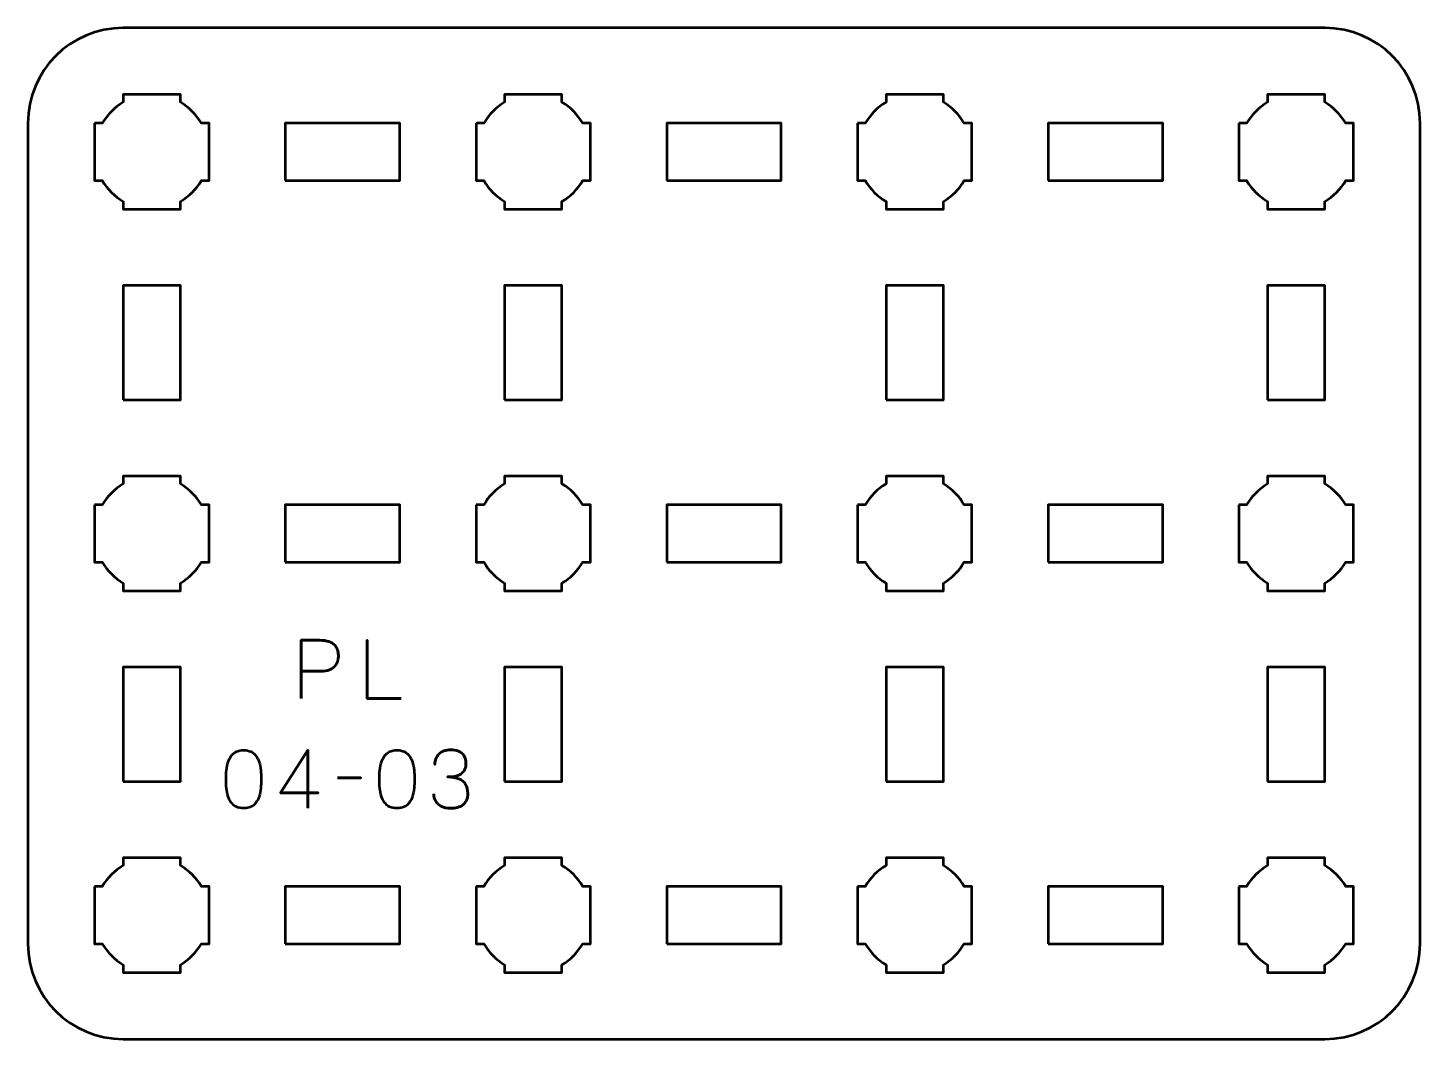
# Model space of a CAD drawing. Header units: centimetres. Extents: x -14.15 to -6.85, y -17.5 to -12.2.
import ezdxf

# ---------------------------------------------------------------- set-up
doc = ezdxf.new("R2010")
doc.units = ezdxf.units.CM
doc.header["$MEASUREMENT"] = 0
doc.layers.add('Layer 1', color=7, linetype='Continuous')

msp = doc.modelspace()

# ---------------------------------------------------------------- linework, layer by layer
at = {"layer": 'Layer 1', "lineweight": 53}
for points in [[(-12.8, -13), (-12.2, -13), (-12.2, -12.7), (-12.8, -12.7), (-12.8, -13)], [(-10.8, -13), (-10.2, -13), (-10.2, -12.7), (-10.8, -12.7), (-10.8, -13)], [(-8.8, -13), (-8.2, -13), (-8.2, -12.7), (-8.8, -12.7), (-8.8, -13)], [(-13.65, -14.15), (-13.35, -14.15), (-13.35, -13.55), (-13.65, -13.55), (-13.65, -14.15)], [(-11.65, -14.15), (-11.35, -14.15), (-11.35, -13.55), (-11.65, -13.55), (-11.65, -14.15)], [(-9.65, -14.15), (-9.35, -14.15), (-9.35, -13.55), (-9.65, -13.55), (-9.65, -14.15)], [(-7.65, -14.15), (-7.35, -14.15), (-7.35, -13.55), (-7.65, -13.55), (-7.65, -14.15)], [(-12.8, -15), (-12.2, -15), (-12.2, -14.7), (-12.8, -14.7), (-12.8, -15)], [(-10.8, -15), (-10.2, -15), (-10.2, -14.7), (-10.8, -14.7), (-10.8, -15)], [(-8.8, -15), (-8.2, -15), (-8.2, -14.7), (-8.8, -14.7), (-8.8, -15)], [(-13.65, -16.15), (-13.35, -16.15), (-13.35, -15.55), (-13.65, -15.55), (-13.65, -16.15)], [(-11.65, -16.15), (-11.35, -16.15), (-11.35, -15.55), (-11.65, -15.55), (-11.65, -16.15)], [(-9.65, -16.15), (-9.35, -16.15), (-9.35, -15.55), (-9.65, -15.55), (-9.65, -16.15)], [(-7.65, -16.15), (-7.35, -16.15), (-7.35, -15.55), (-7.65, -15.55), (-7.65, -16.15)], [(-12.8, -17), (-12.2, -17), (-12.2, -16.7), (-12.8, -16.7), (-12.8, -17)], [(-10.8, -17), (-10.2, -17), (-10.2, -16.7), (-10.8, -16.7), (-10.8, -17)], [(-8.8, -17), (-8.2, -17), (-8.2, -16.7), (-8.8, -16.7), (-8.8, -17)]]:
    msp.add_lwpolyline(points, close=True, dxfattribs=at)
for points, knots in [([(-14.15, -17), (-14.15, -17), (-14.15, -12.7), (-14.15, -12.7), (-14.15, -12.7), (-14.15, -12.42391), (-13.92609, -12.2), (-13.65, -12.2), (-13.65, -12.2), (-13.65, -12.2), (-7.35, -12.2), (-7.35, -12.2), (-7.35, -12.2), (-7.07391, -12.2), (-6.85, -12.42391), (-6.85, -12.7), (-6.85, -12.7), (-6.85, -12.7), (-6.85, -17), (-6.85, -17), (-6.85, -17), (-6.85, -17.27609), (-7.07391, -17.5), (-7.35, -17.5), (-7.35, -17.5), (-7.35, -17.5), (-13.65, -17.5), (-13.65, -17.5), (-13.65, -17.5), (-13.92609, -17.5), (-14.15, -17.27609), (-14.15, -17)], [0, 0, 0, 0, 0.125, 0.125, 0.125, 0.125, 0.25, 0.25, 0.25, 0.25, 0.375, 0.375, 0.375, 0.375, 0.5, 0.5, 0.5, 0.5, 0.625, 0.625, 0.625, 0.625, 0.75, 0.75, 0.75, 0.75, 0.875, 0.875, 0.875, 0.875, 1, 1, 1, 1]), ([(-13.8, -12.7), (-13.8, -12.7), (-13.75985, -12.7), (-13.75985, -12.7), (-13.75985, -12.7), (-13.7335, -12.65447), (-13.69553, -12.6165), (-13.65, -12.59015), (-13.65, -12.59015), (-13.65, -12.59015), (-13.65, -12.55), (-13.65, -12.55), (-13.65, -12.55), (-13.65, -12.55), (-13.5, -12.55), (-13.5, -12.55), (-13.5, -12.55), (-13.5, -12.55), (-13.35, -12.55), (-13.35, -12.55), (-13.35, -12.55), (-13.35, -12.55), (-13.35, -12.59015), (-13.35, -12.59015), (-13.35, -12.59015), (-13.30447, -12.6165), (-13.2665, -12.65447), (-13.24015, -12.7), (-13.24015, -12.7), (-13.24015, -12.7), (-13.2, -12.7), (-13.2, -12.7), (-13.2, -12.7), (-13.2, -12.7), (-13.2, -12.85), (-13.2, -12.85), (-13.2, -12.85), (-13.2, -12.85), (-13.2, -13), (-13.2, -13), (-13.2, -13), (-13.2, -13), (-13.24015, -13), (-13.24015, -13), (-13.24015, -13), (-13.2665, -13.04553), (-13.30447, -13.0835), (-13.35, -13.10985), (-13.35, -13.10985), (-13.35, -13.10985), (-13.35, -13.15), (-13.35, -13.15), (-13.35, -13.15), (-13.35, -13.15), (-13.5, -13.15), (-13.5, -13.15), (-13.5, -13.15), (-13.5, -13.15), (-13.65, -13.15), (-13.65, -13.15), (-13.65, -13.15), (-13.65, -13.15), (-13.65, -13.10985), (-13.65, -13.10985), (-13.65, -13.10985), (-13.69553, -13.0835), (-13.7335, -13.04553), (-13.75985, -13), (-13.75985, -13), (-13.75985, -13), (-13.8, -13), (-13.8, -13), (-13.8, -13), (-13.8, -13), (-13.8, -12.85), (-13.8, -12.85), (-13.8, -12.85), (-13.8, -12.85), (-13.8, -12.7), (-13.8, -12.7)], [0, 0, 0, 0, 0.05, 0.05, 0.05, 0.05, 0.1, 0.1, 0.1, 0.1, 0.15, 0.15, 0.15, 0.15, 0.2, 0.2, 0.2, 0.2, 0.25, 0.25, 0.25, 0.25, 0.3, 0.3, 0.3, 0.3, 0.35, 0.35, 0.35, 0.35, 0.4, 0.4, 0.4, 0.4, 0.45, 0.45, 0.45, 0.45, 0.5, 0.5, 0.5, 0.5, 0.55, 0.55, 0.55, 0.55, 0.6, 0.6, 0.6, 0.6, 0.65, 0.65, 0.65, 0.65, 0.7, 0.7, 0.7, 0.7, 0.75, 0.75, 0.75, 0.75, 0.8, 0.8, 0.8, 0.8, 0.85, 0.85, 0.85, 0.85, 0.9, 0.9, 0.9, 0.9, 0.95, 0.95, 0.95, 0.95, 1, 1, 1, 1]), ([(-11.8, -12.7), (-11.8, -12.7), (-11.75985, -12.7), (-11.75985, -12.7), (-11.75985, -12.7), (-11.7335, -12.65447), (-11.69553, -12.6165), (-11.65, -12.59015), (-11.65, -12.59015), (-11.65, -12.59015), (-11.65, -12.55), (-11.65, -12.55), (-11.65, -12.55), (-11.65, -12.55), (-11.5, -12.55), (-11.5, -12.55), (-11.5, -12.55), (-11.5, -12.55), (-11.35, -12.55), (-11.35, -12.55), (-11.35, -12.55), (-11.35, -12.55), (-11.35, -12.59015), (-11.35, -12.59015), (-11.35, -12.59015), (-11.30447, -12.6165), (-11.2665, -12.65447), (-11.24015, -12.7), (-11.24015, -12.7), (-11.24015, -12.7), (-11.2, -12.7), (-11.2, -12.7), (-11.2, -12.7), (-11.2, -12.7), (-11.2, -12.85), (-11.2, -12.85), (-11.2, -12.85), (-11.2, -12.85), (-11.2, -13), (-11.2, -13), (-11.2, -13), (-11.2, -13), (-11.24015, -13), (-11.24015, -13), (-11.24015, -13), (-11.2665, -13.04553), (-11.30447, -13.0835), (-11.35, -13.10985), (-11.35, -13.10985), (-11.35, -13.10985), (-11.35, -13.15), (-11.35, -13.15), (-11.35, -13.15), (-11.35, -13.15), (-11.5, -13.15), (-11.5, -13.15), (-11.5, -13.15), (-11.5, -13.15), (-11.65, -13.15), (-11.65, -13.15), (-11.65, -13.15), (-11.65, -13.15), (-11.65, -13.10985), (-11.65, -13.10985), (-11.65, -13.10985), (-11.69553, -13.0835), (-11.7335, -13.04553), (-11.75985, -13), (-11.75985, -13), (-11.75985, -13), (-11.8, -13), (-11.8, -13), (-11.8, -13), (-11.8, -13), (-11.8, -12.85), (-11.8, -12.85), (-11.8, -12.85), (-11.8, -12.85), (-11.8, -12.7), (-11.8, -12.7)], [0, 0, 0, 0, 0.05, 0.05, 0.05, 0.05, 0.1, 0.1, 0.1, 0.1, 0.15, 0.15, 0.15, 0.15, 0.2, 0.2, 0.2, 0.2, 0.25, 0.25, 0.25, 0.25, 0.3, 0.3, 0.3, 0.3, 0.35, 0.35, 0.35, 0.35, 0.4, 0.4, 0.4, 0.4, 0.45, 0.45, 0.45, 0.45, 0.5, 0.5, 0.5, 0.5, 0.55, 0.55, 0.55, 0.55, 0.6, 0.6, 0.6, 0.6, 0.65, 0.65, 0.65, 0.65, 0.7, 0.7, 0.7, 0.7, 0.75, 0.75, 0.75, 0.75, 0.8, 0.8, 0.8, 0.8, 0.85, 0.85, 0.85, 0.85, 0.9, 0.9, 0.9, 0.9, 0.95, 0.95, 0.95, 0.95, 1, 1, 1, 1]), ([(-9.8, -12.7), (-9.8, -12.7), (-9.75985, -12.7), (-9.75985, -12.7), (-9.75985, -12.7), (-9.7335, -12.65447), (-9.69553, -12.6165), (-9.65, -12.59015), (-9.65, -12.59015), (-9.65, -12.59015), (-9.65, -12.55), (-9.65, -12.55), (-9.65, -12.55), (-9.65, -12.55), (-9.5, -12.55), (-9.5, -12.55), (-9.5, -12.55), (-9.5, -12.55), (-9.35, -12.55), (-9.35, -12.55), (-9.35, -12.55), (-9.35, -12.55), (-9.35, -12.59015), (-9.35, -12.59015), (-9.35, -12.59015), (-9.30447, -12.6165), (-9.2665, -12.65447), (-9.24015, -12.7), (-9.24015, -12.7), (-9.24015, -12.7), (-9.2, -12.7), (-9.2, -12.7), (-9.2, -12.7), (-9.2, -12.7), (-9.2, -12.85), (-9.2, -12.85), (-9.2, -12.85), (-9.2, -12.85), (-9.2, -13), (-9.2, -13), (-9.2, -13), (-9.2, -13), (-9.24015, -13), (-9.24015, -13), (-9.24015, -13), (-9.2665, -13.04553), (-9.30447, -13.0835), (-9.35, -13.10985), (-9.35, -13.10985), (-9.35, -13.10985), (-9.35, -13.15), (-9.35, -13.15), (-9.35, -13.15), (-9.35, -13.15), (-9.5, -13.15), (-9.5, -13.15), (-9.5, -13.15), (-9.5, -13.15), (-9.65, -13.15), (-9.65, -13.15), (-9.65, -13.15), (-9.65, -13.15), (-9.65, -13.10985), (-9.65, -13.10985), (-9.65, -13.10985), (-9.69553, -13.0835), (-9.7335, -13.04553), (-9.75985, -13), (-9.75985, -13), (-9.75985, -13), (-9.8, -13), (-9.8, -13), (-9.8, -13), (-9.8, -13), (-9.8, -12.85), (-9.8, -12.85), (-9.8, -12.85), (-9.8, -12.85), (-9.8, -12.7), (-9.8, -12.7)], [0, 0, 0, 0, 0.05, 0.05, 0.05, 0.05, 0.1, 0.1, 0.1, 0.1, 0.15, 0.15, 0.15, 0.15, 0.2, 0.2, 0.2, 0.2, 0.25, 0.25, 0.25, 0.25, 0.3, 0.3, 0.3, 0.3, 0.35, 0.35, 0.35, 0.35, 0.4, 0.4, 0.4, 0.4, 0.45, 0.45, 0.45, 0.45, 0.5, 0.5, 0.5, 0.5, 0.55, 0.55, 0.55, 0.55, 0.6, 0.6, 0.6, 0.6, 0.65, 0.65, 0.65, 0.65, 0.7, 0.7, 0.7, 0.7, 0.75, 0.75, 0.75, 0.75, 0.8, 0.8, 0.8, 0.8, 0.85, 0.85, 0.85, 0.85, 0.9, 0.9, 0.9, 0.9, 0.95, 0.95, 0.95, 0.95, 1, 1, 1, 1]), ([(-7.8, -12.7), (-7.8, -12.7), (-7.75985, -12.7), (-7.75985, -12.7), (-7.75985, -12.7), (-7.7335, -12.65447), (-7.69553, -12.6165), (-7.65, -12.59015), (-7.65, -12.59015), (-7.65, -12.59015), (-7.65, -12.55), (-7.65, -12.55), (-7.65, -12.55), (-7.65, -12.55), (-7.5, -12.55), (-7.5, -12.55), (-7.5, -12.55), (-7.5, -12.55), (-7.35, -12.55), (-7.35, -12.55), (-7.35, -12.55), (-7.35, -12.55), (-7.35, -12.59015), (-7.35, -12.59015), (-7.35, -12.59015), (-7.30447, -12.6165), (-7.2665, -12.65447), (-7.24015, -12.7), (-7.24015, -12.7), (-7.24015, -12.7), (-7.2, -12.7), (-7.2, -12.7), (-7.2, -12.7), (-7.2, -12.7), (-7.2, -12.85), (-7.2, -12.85), (-7.2, -12.85), (-7.2, -12.85), (-7.2, -13), (-7.2, -13), (-7.2, -13), (-7.2, -13), (-7.24015, -13), (-7.24015, -13), (-7.24015, -13), (-7.2665, -13.04553), (-7.30447, -13.0835), (-7.35, -13.10985), (-7.35, -13.10985), (-7.35, -13.10985), (-7.35, -13.15), (-7.35, -13.15), (-7.35, -13.15), (-7.35, -13.15), (-7.5, -13.15), (-7.5, -13.15), (-7.5, -13.15), (-7.5, -13.15), (-7.65, -13.15), (-7.65, -13.15), (-7.65, -13.15), (-7.65, -13.15), (-7.65, -13.10985), (-7.65, -13.10985), (-7.65, -13.10985), (-7.69553, -13.0835), (-7.7335, -13.04553), (-7.75985, -13), (-7.75985, -13), (-7.75985, -13), (-7.8, -13), (-7.8, -13), (-7.8, -13), (-7.8, -13), (-7.8, -12.85), (-7.8, -12.85), (-7.8, -12.85), (-7.8, -12.85), (-7.8, -12.7), (-7.8, -12.7)], [0, 0, 0, 0, 0.05, 0.05, 0.05, 0.05, 0.1, 0.1, 0.1, 0.1, 0.15, 0.15, 0.15, 0.15, 0.2, 0.2, 0.2, 0.2, 0.25, 0.25, 0.25, 0.25, 0.3, 0.3, 0.3, 0.3, 0.35, 0.35, 0.35, 0.35, 0.4, 0.4, 0.4, 0.4, 0.45, 0.45, 0.45, 0.45, 0.5, 0.5, 0.5, 0.5, 0.55, 0.55, 0.55, 0.55, 0.6, 0.6, 0.6, 0.6, 0.65, 0.65, 0.65, 0.65, 0.7, 0.7, 0.7, 0.7, 0.75, 0.75, 0.75, 0.75, 0.8, 0.8, 0.8, 0.8, 0.85, 0.85, 0.85, 0.85, 0.9, 0.9, 0.9, 0.9, 0.95, 0.95, 0.95, 0.95, 1, 1, 1, 1]), ([(-13.8, -14.7), (-13.8, -14.7), (-13.75985, -14.7), (-13.75985, -14.7), (-13.75985, -14.7), (-13.7335, -14.65447), (-13.69553, -14.6165), (-13.65, -14.59015), (-13.65, -14.59015), (-13.65, -14.59015), (-13.65, -14.55), (-13.65, -14.55), (-13.65, -14.55), (-13.65, -14.55), (-13.5, -14.55), (-13.5, -14.55), (-13.5, -14.55), (-13.5, -14.55), (-13.35, -14.55), (-13.35, -14.55), (-13.35, -14.55), (-13.35, -14.55), (-13.35, -14.59015), (-13.35, -14.59015), (-13.35, -14.59015), (-13.30447, -14.6165), (-13.2665, -14.65447), (-13.24015, -14.7), (-13.24015, -14.7), (-13.24015, -14.7), (-13.2, -14.7), (-13.2, -14.7), (-13.2, -14.7), (-13.2, -14.7), (-13.2, -14.85), (-13.2, -14.85), (-13.2, -14.85), (-13.2, -14.85), (-13.2, -15), (-13.2, -15), (-13.2, -15), (-13.2, -15), (-13.24015, -15), (-13.24015, -15), (-13.24015, -15), (-13.2665, -15.04553), (-13.30447, -15.0835), (-13.35, -15.10985), (-13.35, -15.10985), (-13.35, -15.10985), (-13.35, -15.15), (-13.35, -15.15), (-13.35, -15.15), (-13.35, -15.15), (-13.5, -15.15), (-13.5, -15.15), (-13.5, -15.15), (-13.5, -15.15), (-13.65, -15.15), (-13.65, -15.15), (-13.65, -15.15), (-13.65, -15.15), (-13.65, -15.10985), (-13.65, -15.10985), (-13.65, -15.10985), (-13.69553, -15.0835), (-13.7335, -15.04553), (-13.75985, -15), (-13.75985, -15), (-13.75985, -15), (-13.8, -15), (-13.8, -15), (-13.8, -15), (-13.8, -15), (-13.8, -14.85), (-13.8, -14.85), (-13.8, -14.85), (-13.8, -14.85), (-13.8, -14.7), (-13.8, -14.7)], [0, 0, 0, 0, 0.05, 0.05, 0.05, 0.05, 0.1, 0.1, 0.1, 0.1, 0.15, 0.15, 0.15, 0.15, 0.2, 0.2, 0.2, 0.2, 0.25, 0.25, 0.25, 0.25, 0.3, 0.3, 0.3, 0.3, 0.35, 0.35, 0.35, 0.35, 0.4, 0.4, 0.4, 0.4, 0.45, 0.45, 0.45, 0.45, 0.5, 0.5, 0.5, 0.5, 0.55, 0.55, 0.55, 0.55, 0.6, 0.6, 0.6, 0.6, 0.65, 0.65, 0.65, 0.65, 0.7, 0.7, 0.7, 0.7, 0.75, 0.75, 0.75, 0.75, 0.8, 0.8, 0.8, 0.8, 0.85, 0.85, 0.85, 0.85, 0.9, 0.9, 0.9, 0.9, 0.95, 0.95, 0.95, 0.95, 1, 1, 1, 1]), ([(-11.8, -14.7), (-11.8, -14.7), (-11.75985, -14.7), (-11.75985, -14.7), (-11.75985, -14.7), (-11.7335, -14.65447), (-11.69553, -14.6165), (-11.65, -14.59015), (-11.65, -14.59015), (-11.65, -14.59015), (-11.65, -14.55), (-11.65, -14.55), (-11.65, -14.55), (-11.65, -14.55), (-11.5, -14.55), (-11.5, -14.55), (-11.5, -14.55), (-11.5, -14.55), (-11.35, -14.55), (-11.35, -14.55), (-11.35, -14.55), (-11.35, -14.55), (-11.35, -14.59015), (-11.35, -14.59015), (-11.35, -14.59015), (-11.30447, -14.6165), (-11.2665, -14.65447), (-11.24015, -14.7), (-11.24015, -14.7), (-11.24015, -14.7), (-11.2, -14.7), (-11.2, -14.7), (-11.2, -14.7), (-11.2, -14.7), (-11.2, -14.85), (-11.2, -14.85), (-11.2, -14.85), (-11.2, -14.85), (-11.2, -15), (-11.2, -15), (-11.2, -15), (-11.2, -15), (-11.24015, -15), (-11.24015, -15), (-11.24015, -15), (-11.2665, -15.04553), (-11.30447, -15.0835), (-11.35, -15.10985), (-11.35, -15.10985), (-11.35, -15.10985), (-11.35, -15.15), (-11.35, -15.15), (-11.35, -15.15), (-11.35, -15.15), (-11.5, -15.15), (-11.5, -15.15), (-11.5, -15.15), (-11.5, -15.15), (-11.65, -15.15), (-11.65, -15.15), (-11.65, -15.15), (-11.65, -15.15), (-11.65, -15.10985), (-11.65, -15.10985), (-11.65, -15.10985), (-11.69553, -15.0835), (-11.7335, -15.04553), (-11.75985, -15), (-11.75985, -15), (-11.75985, -15), (-11.8, -15), (-11.8, -15), (-11.8, -15), (-11.8, -15), (-11.8, -14.85), (-11.8, -14.85), (-11.8, -14.85), (-11.8, -14.85), (-11.8, -14.7), (-11.8, -14.7)], [0, 0, 0, 0, 0.05, 0.05, 0.05, 0.05, 0.1, 0.1, 0.1, 0.1, 0.15, 0.15, 0.15, 0.15, 0.2, 0.2, 0.2, 0.2, 0.25, 0.25, 0.25, 0.25, 0.3, 0.3, 0.3, 0.3, 0.35, 0.35, 0.35, 0.35, 0.4, 0.4, 0.4, 0.4, 0.45, 0.45, 0.45, 0.45, 0.5, 0.5, 0.5, 0.5, 0.55, 0.55, 0.55, 0.55, 0.6, 0.6, 0.6, 0.6, 0.65, 0.65, 0.65, 0.65, 0.7, 0.7, 0.7, 0.7, 0.75, 0.75, 0.75, 0.75, 0.8, 0.8, 0.8, 0.8, 0.85, 0.85, 0.85, 0.85, 0.9, 0.9, 0.9, 0.9, 0.95, 0.95, 0.95, 0.95, 1, 1, 1, 1]), ([(-9.8, -14.7), (-9.8, -14.7), (-9.75985, -14.7), (-9.75985, -14.7), (-9.75985, -14.7), (-9.7335, -14.65447), (-9.69553, -14.6165), (-9.65, -14.59015), (-9.65, -14.59015), (-9.65, -14.59015), (-9.65, -14.55), (-9.65, -14.55), (-9.65, -14.55), (-9.65, -14.55), (-9.5, -14.55), (-9.5, -14.55), (-9.5, -14.55), (-9.5, -14.55), (-9.35, -14.55), (-9.35, -14.55), (-9.35, -14.55), (-9.35, -14.55), (-9.35, -14.59015), (-9.35, -14.59015), (-9.35, -14.59015), (-9.30447, -14.6165), (-9.2665, -14.65447), (-9.24015, -14.7), (-9.24015, -14.7), (-9.24015, -14.7), (-9.2, -14.7), (-9.2, -14.7), (-9.2, -14.7), (-9.2, -14.7), (-9.2, -14.85), (-9.2, -14.85), (-9.2, -14.85), (-9.2, -14.85), (-9.2, -15), (-9.2, -15), (-9.2, -15), (-9.2, -15), (-9.24015, -15), (-9.24015, -15), (-9.24015, -15), (-9.2665, -15.04553), (-9.30447, -15.0835), (-9.35, -15.10985), (-9.35, -15.10985), (-9.35, -15.10985), (-9.35, -15.15), (-9.35, -15.15), (-9.35, -15.15), (-9.35, -15.15), (-9.5, -15.15), (-9.5, -15.15), (-9.5, -15.15), (-9.5, -15.15), (-9.65, -15.15), (-9.65, -15.15), (-9.65, -15.15), (-9.65, -15.15), (-9.65, -15.10985), (-9.65, -15.10985), (-9.65, -15.10985), (-9.69553, -15.0835), (-9.7335, -15.04553), (-9.75985, -15), (-9.75985, -15), (-9.75985, -15), (-9.8, -15), (-9.8, -15), (-9.8, -15), (-9.8, -15), (-9.8, -14.85), (-9.8, -14.85), (-9.8, -14.85), (-9.8, -14.85), (-9.8, -14.7), (-9.8, -14.7)], [0, 0, 0, 0, 0.05, 0.05, 0.05, 0.05, 0.1, 0.1, 0.1, 0.1, 0.15, 0.15, 0.15, 0.15, 0.2, 0.2, 0.2, 0.2, 0.25, 0.25, 0.25, 0.25, 0.3, 0.3, 0.3, 0.3, 0.35, 0.35, 0.35, 0.35, 0.4, 0.4, 0.4, 0.4, 0.45, 0.45, 0.45, 0.45, 0.5, 0.5, 0.5, 0.5, 0.55, 0.55, 0.55, 0.55, 0.6, 0.6, 0.6, 0.6, 0.65, 0.65, 0.65, 0.65, 0.7, 0.7, 0.7, 0.7, 0.75, 0.75, 0.75, 0.75, 0.8, 0.8, 0.8, 0.8, 0.85, 0.85, 0.85, 0.85, 0.9, 0.9, 0.9, 0.9, 0.95, 0.95, 0.95, 0.95, 1, 1, 1, 1]), ([(-7.8, -14.7), (-7.8, -14.7), (-7.75985, -14.7), (-7.75985, -14.7), (-7.75985, -14.7), (-7.7335, -14.65447), (-7.69553, -14.6165), (-7.65, -14.59015), (-7.65, -14.59015), (-7.65, -14.59015), (-7.65, -14.55), (-7.65, -14.55), (-7.65, -14.55), (-7.65, -14.55), (-7.5, -14.55), (-7.5, -14.55), (-7.5, -14.55), (-7.5, -14.55), (-7.35, -14.55), (-7.35, -14.55), (-7.35, -14.55), (-7.35, -14.55), (-7.35, -14.59015), (-7.35, -14.59015), (-7.35, -14.59015), (-7.30447, -14.6165), (-7.2665, -14.65447), (-7.24015, -14.7), (-7.24015, -14.7), (-7.24015, -14.7), (-7.2, -14.7), (-7.2, -14.7), (-7.2, -14.7), (-7.2, -14.7), (-7.2, -14.85), (-7.2, -14.85), (-7.2, -14.85), (-7.2, -14.85), (-7.2, -15), (-7.2, -15), (-7.2, -15), (-7.2, -15), (-7.24015, -15), (-7.24015, -15), (-7.24015, -15), (-7.2665, -15.04553), (-7.30447, -15.0835), (-7.35, -15.10985), (-7.35, -15.10985), (-7.35, -15.10985), (-7.35, -15.15), (-7.35, -15.15), (-7.35, -15.15), (-7.35, -15.15), (-7.5, -15.15), (-7.5, -15.15), (-7.5, -15.15), (-7.5, -15.15), (-7.65, -15.15), (-7.65, -15.15), (-7.65, -15.15), (-7.65, -15.15), (-7.65, -15.10985), (-7.65, -15.10985), (-7.65, -15.10985), (-7.69553, -15.0835), (-7.7335, -15.04553), (-7.75985, -15), (-7.75985, -15), (-7.75985, -15), (-7.8, -15), (-7.8, -15), (-7.8, -15), (-7.8, -15), (-7.8, -14.85), (-7.8, -14.85), (-7.8, -14.85), (-7.8, -14.85), (-7.8, -14.7), (-7.8, -14.7)], [0, 0, 0, 0, 0.05, 0.05, 0.05, 0.05, 0.1, 0.1, 0.1, 0.1, 0.15, 0.15, 0.15, 0.15, 0.2, 0.2, 0.2, 0.2, 0.25, 0.25, 0.25, 0.25, 0.3, 0.3, 0.3, 0.3, 0.35, 0.35, 0.35, 0.35, 0.4, 0.4, 0.4, 0.4, 0.45, 0.45, 0.45, 0.45, 0.5, 0.5, 0.5, 0.5, 0.55, 0.55, 0.55, 0.55, 0.6, 0.6, 0.6, 0.6, 0.65, 0.65, 0.65, 0.65, 0.7, 0.7, 0.7, 0.7, 0.75, 0.75, 0.75, 0.75, 0.8, 0.8, 0.8, 0.8, 0.85, 0.85, 0.85, 0.85, 0.9, 0.9, 0.9, 0.9, 0.95, 0.95, 0.95, 0.95, 1, 1, 1, 1]), ([(-13.8, -16.7), (-13.8, -16.7), (-13.75985, -16.7), (-13.75985, -16.7), (-13.75985, -16.7), (-13.7335, -16.65447), (-13.69553, -16.6165), (-13.65, -16.59015), (-13.65, -16.59015), (-13.65, -16.59015), (-13.65, -16.55), (-13.65, -16.55), (-13.65, -16.55), (-13.65, -16.55), (-13.5, -16.55), (-13.5, -16.55), (-13.5, -16.55), (-13.5, -16.55), (-13.35, -16.55), (-13.35, -16.55), (-13.35, -16.55), (-13.35, -16.55), (-13.35, -16.59015), (-13.35, -16.59015), (-13.35, -16.59015), (-13.30447, -16.6165), (-13.2665, -16.65447), (-13.24015, -16.7), (-13.24015, -16.7), (-13.24015, -16.7), (-13.2, -16.7), (-13.2, -16.7), (-13.2, -16.7), (-13.2, -16.7), (-13.2, -16.85), (-13.2, -16.85), (-13.2, -16.85), (-13.2, -16.85), (-13.2, -17), (-13.2, -17), (-13.2, -17), (-13.2, -17), (-13.24015, -17), (-13.24015, -17), (-13.24015, -17), (-13.2665, -17.04553), (-13.30447, -17.0835), (-13.35, -17.10985), (-13.35, -17.10985), (-13.35, -17.10985), (-13.35, -17.15), (-13.35, -17.15), (-13.35, -17.15), (-13.35, -17.15), (-13.5, -17.15), (-13.5, -17.15), (-13.5, -17.15), (-13.5, -17.15), (-13.65, -17.15), (-13.65, -17.15), (-13.65, -17.15), (-13.65, -17.15), (-13.65, -17.10985), (-13.65, -17.10985), (-13.65, -17.10985), (-13.69553, -17.0835), (-13.7335, -17.04553), (-13.75985, -17), (-13.75985, -17), (-13.75985, -17), (-13.8, -17), (-13.8, -17), (-13.8, -17), (-13.8, -17), (-13.8, -16.85), (-13.8, -16.85), (-13.8, -16.85), (-13.8, -16.85), (-13.8, -16.7), (-13.8, -16.7)], [0, 0, 0, 0, 0.05, 0.05, 0.05, 0.05, 0.1, 0.1, 0.1, 0.1, 0.15, 0.15, 0.15, 0.15, 0.2, 0.2, 0.2, 0.2, 0.25, 0.25, 0.25, 0.25, 0.3, 0.3, 0.3, 0.3, 0.35, 0.35, 0.35, 0.35, 0.4, 0.4, 0.4, 0.4, 0.45, 0.45, 0.45, 0.45, 0.5, 0.5, 0.5, 0.5, 0.55, 0.55, 0.55, 0.55, 0.6, 0.6, 0.6, 0.6, 0.65, 0.65, 0.65, 0.65, 0.7, 0.7, 0.7, 0.7, 0.75, 0.75, 0.75, 0.75, 0.8, 0.8, 0.8, 0.8, 0.85, 0.85, 0.85, 0.85, 0.9, 0.9, 0.9, 0.9, 0.95, 0.95, 0.95, 0.95, 1, 1, 1, 1]), ([(-11.8, -16.7), (-11.8, -16.7), (-11.75985, -16.7), (-11.75985, -16.7), (-11.75985, -16.7), (-11.7335, -16.65447), (-11.69553, -16.6165), (-11.65, -16.59015), (-11.65, -16.59015), (-11.65, -16.59015), (-11.65, -16.55), (-11.65, -16.55), (-11.65, -16.55), (-11.65, -16.55), (-11.5, -16.55), (-11.5, -16.55), (-11.5, -16.55), (-11.5, -16.55), (-11.35, -16.55), (-11.35, -16.55), (-11.35, -16.55), (-11.35, -16.55), (-11.35, -16.59015), (-11.35, -16.59015), (-11.35, -16.59015), (-11.30447, -16.6165), (-11.2665, -16.65447), (-11.24015, -16.7), (-11.24015, -16.7), (-11.24015, -16.7), (-11.2, -16.7), (-11.2, -16.7), (-11.2, -16.7), (-11.2, -16.7), (-11.2, -16.85), (-11.2, -16.85), (-11.2, -16.85), (-11.2, -16.85), (-11.2, -17), (-11.2, -17), (-11.2, -17), (-11.2, -17), (-11.24015, -17), (-11.24015, -17), (-11.24015, -17), (-11.2665, -17.04553), (-11.30447, -17.0835), (-11.35, -17.10985), (-11.35, -17.10985), (-11.35, -17.10985), (-11.35, -17.15), (-11.35, -17.15), (-11.35, -17.15), (-11.35, -17.15), (-11.5, -17.15), (-11.5, -17.15), (-11.5, -17.15), (-11.5, -17.15), (-11.65, -17.15), (-11.65, -17.15), (-11.65, -17.15), (-11.65, -17.15), (-11.65, -17.10985), (-11.65, -17.10985), (-11.65, -17.10985), (-11.69553, -17.0835), (-11.7335, -17.04553), (-11.75985, -17), (-11.75985, -17), (-11.75985, -17), (-11.8, -17), (-11.8, -17), (-11.8, -17), (-11.8, -17), (-11.8, -16.85), (-11.8, -16.85), (-11.8, -16.85), (-11.8, -16.85), (-11.8, -16.7), (-11.8, -16.7)], [0, 0, 0, 0, 0.05, 0.05, 0.05, 0.05, 0.1, 0.1, 0.1, 0.1, 0.15, 0.15, 0.15, 0.15, 0.2, 0.2, 0.2, 0.2, 0.25, 0.25, 0.25, 0.25, 0.3, 0.3, 0.3, 0.3, 0.35, 0.35, 0.35, 0.35, 0.4, 0.4, 0.4, 0.4, 0.45, 0.45, 0.45, 0.45, 0.5, 0.5, 0.5, 0.5, 0.55, 0.55, 0.55, 0.55, 0.6, 0.6, 0.6, 0.6, 0.65, 0.65, 0.65, 0.65, 0.7, 0.7, 0.7, 0.7, 0.75, 0.75, 0.75, 0.75, 0.8, 0.8, 0.8, 0.8, 0.85, 0.85, 0.85, 0.85, 0.9, 0.9, 0.9, 0.9, 0.95, 0.95, 0.95, 0.95, 1, 1, 1, 1]), ([(-9.8, -16.7), (-9.8, -16.7), (-9.75985, -16.7), (-9.75985, -16.7), (-9.75985, -16.7), (-9.7335, -16.65447), (-9.69553, -16.6165), (-9.65, -16.59015), (-9.65, -16.59015), (-9.65, -16.59015), (-9.65, -16.55), (-9.65, -16.55), (-9.65, -16.55), (-9.65, -16.55), (-9.5, -16.55), (-9.5, -16.55), (-9.5, -16.55), (-9.5, -16.55), (-9.35, -16.55), (-9.35, -16.55), (-9.35, -16.55), (-9.35, -16.55), (-9.35, -16.59015), (-9.35, -16.59015), (-9.35, -16.59015), (-9.30447, -16.6165), (-9.2665, -16.65447), (-9.24015, -16.7), (-9.24015, -16.7), (-9.24015, -16.7), (-9.2, -16.7), (-9.2, -16.7), (-9.2, -16.7), (-9.2, -16.7), (-9.2, -16.85), (-9.2, -16.85), (-9.2, -16.85), (-9.2, -16.85), (-9.2, -17), (-9.2, -17), (-9.2, -17), (-9.2, -17), (-9.24015, -17), (-9.24015, -17), (-9.24015, -17), (-9.2665, -17.04553), (-9.30447, -17.0835), (-9.35, -17.10985), (-9.35, -17.10985), (-9.35, -17.10985), (-9.35, -17.15), (-9.35, -17.15), (-9.35, -17.15), (-9.35, -17.15), (-9.5, -17.15), (-9.5, -17.15), (-9.5, -17.15), (-9.5, -17.15), (-9.65, -17.15), (-9.65, -17.15), (-9.65, -17.15), (-9.65, -17.15), (-9.65, -17.10985), (-9.65, -17.10985), (-9.65, -17.10985), (-9.69553, -17.0835), (-9.7335, -17.04553), (-9.75985, -17), (-9.75985, -17), (-9.75985, -17), (-9.8, -17), (-9.8, -17), (-9.8, -17), (-9.8, -17), (-9.8, -16.85), (-9.8, -16.85), (-9.8, -16.85), (-9.8, -16.85), (-9.8, -16.7), (-9.8, -16.7)], [0, 0, 0, 0, 0.05, 0.05, 0.05, 0.05, 0.1, 0.1, 0.1, 0.1, 0.15, 0.15, 0.15, 0.15, 0.2, 0.2, 0.2, 0.2, 0.25, 0.25, 0.25, 0.25, 0.3, 0.3, 0.3, 0.3, 0.35, 0.35, 0.35, 0.35, 0.4, 0.4, 0.4, 0.4, 0.45, 0.45, 0.45, 0.45, 0.5, 0.5, 0.5, 0.5, 0.55, 0.55, 0.55, 0.55, 0.6, 0.6, 0.6, 0.6, 0.65, 0.65, 0.65, 0.65, 0.7, 0.7, 0.7, 0.7, 0.75, 0.75, 0.75, 0.75, 0.8, 0.8, 0.8, 0.8, 0.85, 0.85, 0.85, 0.85, 0.9, 0.9, 0.9, 0.9, 0.95, 0.95, 0.95, 0.95, 1, 1, 1, 1]), ([(-7.8, -16.7), (-7.8, -16.7), (-7.75985, -16.7), (-7.75985, -16.7), (-7.75985, -16.7), (-7.7335, -16.65447), (-7.69553, -16.6165), (-7.65, -16.59015), (-7.65, -16.59015), (-7.65, -16.59015), (-7.65, -16.55), (-7.65, -16.55), (-7.65, -16.55), (-7.65, -16.55), (-7.5, -16.55), (-7.5, -16.55), (-7.5, -16.55), (-7.5, -16.55), (-7.35, -16.55), (-7.35, -16.55), (-7.35, -16.55), (-7.35, -16.55), (-7.35, -16.59015), (-7.35, -16.59015), (-7.35, -16.59015), (-7.30447, -16.6165), (-7.2665, -16.65447), (-7.24015, -16.7), (-7.24015, -16.7), (-7.24015, -16.7), (-7.2, -16.7), (-7.2, -16.7), (-7.2, -16.7), (-7.2, -16.7), (-7.2, -16.85), (-7.2, -16.85), (-7.2, -16.85), (-7.2, -16.85), (-7.2, -17), (-7.2, -17), (-7.2, -17), (-7.2, -17), (-7.24015, -17), (-7.24015, -17), (-7.24015, -17), (-7.2665, -17.04553), (-7.30447, -17.0835), (-7.35, -17.10985), (-7.35, -17.10985), (-7.35, -17.10985), (-7.35, -17.15), (-7.35, -17.15), (-7.35, -17.15), (-7.35, -17.15), (-7.5, -17.15), (-7.5, -17.15), (-7.5, -17.15), (-7.5, -17.15), (-7.65, -17.15), (-7.65, -17.15), (-7.65, -17.15), (-7.65, -17.15), (-7.65, -17.10985), (-7.65, -17.10985), (-7.65, -17.10985), (-7.69553, -17.0835), (-7.7335, -17.04553), (-7.75985, -17), (-7.75985, -17), (-7.75985, -17), (-7.8, -17), (-7.8, -17), (-7.8, -17), (-7.8, -17), (-7.8, -16.85), (-7.8, -16.85), (-7.8, -16.85), (-7.8, -16.85), (-7.8, -16.7), (-7.8, -16.7)], [0, 0, 0, 0, 0.05, 0.05, 0.05, 0.05, 0.1, 0.1, 0.1, 0.1, 0.15, 0.15, 0.15, 0.15, 0.2, 0.2, 0.2, 0.2, 0.25, 0.25, 0.25, 0.25, 0.3, 0.3, 0.3, 0.3, 0.35, 0.35, 0.35, 0.35, 0.4, 0.4, 0.4, 0.4, 0.45, 0.45, 0.45, 0.45, 0.5, 0.5, 0.5, 0.5, 0.55, 0.55, 0.55, 0.55, 0.6, 0.6, 0.6, 0.6, 0.65, 0.65, 0.65, 0.65, 0.7, 0.7, 0.7, 0.7, 0.75, 0.75, 0.75, 0.75, 0.8, 0.8, 0.8, 0.8, 0.85, 0.85, 0.85, 0.85, 0.9, 0.9, 0.9, 0.9, 0.95, 0.95, 0.95, 0.95, 1, 1, 1, 1])]:
    msp.add_open_spline(points, degree=3, knots=knots, dxfattribs=at)
at = {"layer": 'Layer 1', "color": 5, "lineweight": 53}
for points, knots in [([(-12.71762, -15.71494), (-12.71762, -15.71494), (-12.71762, -15.40972), (-12.71762, -15.40972), (-12.71762, -15.40972), (-12.71762, -15.40972), (-12.62025, -15.40972), (-12.62025, -15.40972), (-12.62025, -15.40972), (-12.60078, -15.40979), (-12.58477, -15.41198), (-12.57214, -15.41621), (-12.57214, -15.41621), (-12.55958, -15.42037), (-12.5497, -15.42616), (-12.54257, -15.4335), (-12.54257, -15.4335), (-12.53545, -15.44076), (-12.53037, -15.44909), (-12.52726, -15.45847), (-12.52726, -15.45847), (-12.52423, -15.46786), (-12.52247, -15.47766), (-12.52204, -15.48804), (-12.52204, -15.48804), (-12.52155, -15.49841), (-12.52275, -15.50857), (-12.52557, -15.51844), (-12.52557, -15.51844), (-12.52846, -15.52832), (-12.53333, -15.53728), (-12.54032, -15.54533), (-12.54032, -15.54533), (-12.54723, -15.55337), (-12.55661, -15.55979), (-12.5684, -15.56452), (-12.5684, -15.56452), (-12.58018, -15.56931), (-12.59478, -15.57171), (-12.61221, -15.57185), (-12.61221, -15.57185), (-12.61221, -15.57185), (-12.71762, -15.57185), (-12.71762, -15.57185), (-12.71762, -15.57185), (-12.71762, -15.57185), (-12.61221, -15.57185), (-12.61221, -15.57185), (-12.61221, -15.57185), (-12.59514, -15.57171), (-12.58067, -15.56931), (-12.56896, -15.56452), (-12.56896, -15.56452), (-12.55718, -15.55979), (-12.54779, -15.55337), (-12.54074, -15.54533), (-12.54074, -15.54533), (-12.53375, -15.53728), (-12.52874, -15.52832), (-12.52578, -15.51844), (-12.52578, -15.51844), (-12.52282, -15.50857), (-12.52155, -15.49841), (-12.52204, -15.48804), (-12.52204, -15.48804), (-12.52247, -15.47766), (-12.52423, -15.46786), (-12.5274, -15.45847), (-12.5274, -15.45847), (-12.53051, -15.44909), (-12.53573, -15.44076), (-12.54286, -15.4335), (-12.54286, -15.4335), (-12.55005, -15.42616), (-12.55993, -15.42037), (-12.57249, -15.41621), (-12.57249, -15.41621), (-12.58512, -15.41198), (-12.60099, -15.40979), (-12.62025, -15.40972), (-12.62025, -15.40972), (-12.62025, -15.40972), (-12.71762, -15.40972), (-12.71762, -15.40972), (-12.71762, -15.40972), (-12.71762, -15.40972), (-12.71762, -15.71494), (-12.71762, -15.71494)], [0, 0, 0, 0, 0.0454545, 0.0454545, 0.0454545, 0.0454545, 0.0909091, 0.0909091, 0.0909091, 0.0909091, 0.1363636, 0.1363636, 0.1363636, 0.1363636, 0.1818182, 0.1818182, 0.1818182, 0.1818182, 0.2272727, 0.2272727, 0.2272727, 0.2272727, 0.2727273, 0.2727273, 0.2727273, 0.2727273, 0.3181818, 0.3181818, 0.3181818, 0.3181818, 0.3636364, 0.3636364, 0.3636364, 0.3636364, 0.4090909, 0.4090909, 0.4090909, 0.4090909, 0.4545455, 0.4545455, 0.4545455, 0.4545455, 0.5, 0.5, 0.5, 0.5, 0.5454545, 0.5454545, 0.5454545, 0.5454545, 0.5909091, 0.5909091, 0.5909091, 0.5909091, 0.6363636, 0.6363636, 0.6363636, 0.6363636, 0.6818182, 0.6818182, 0.6818182, 0.6818182, 0.7272727, 0.7272727, 0.7272727, 0.7272727, 0.7727273, 0.7727273, 0.7727273, 0.7727273, 0.8181818, 0.8181818, 0.8181818, 0.8181818, 0.8636364, 0.8636364, 0.8636364, 0.8636364, 0.9090909, 0.9090909, 0.9090909, 0.9090909, 0.9545455, 0.9545455, 0.9545455, 0.9545455, 1, 1, 1, 1]), ([(-12.19312, -15.71494), (-12.19312, -15.71494), (-12.37134, -15.71494), (-12.37134, -15.71494), (-12.37134, -15.71494), (-12.37134, -15.71494), (-12.37134, -15.40972), (-12.37134, -15.40972), (-12.37134, -15.40972), (-12.37134, -15.40972), (-12.37134, -15.71494), (-12.37134, -15.71494), (-12.37134, -15.71494), (-12.37134, -15.71494), (-12.19312, -15.71494), (-12.19312, -15.71494)], [0, 0, 0, 0, 0.25, 0.25, 0.25, 0.25, 0.5, 0.5, 0.5, 0.5, 0.75, 0.75, 0.75, 0.75, 1, 1, 1, 1]), ([(-13.01861, -16.29025), (-13.0038, -16.29018), (-12.99103, -16.28757), (-12.98037, -16.28249), (-12.98037, -16.28249), (-12.96979, -16.27741), (-12.96097, -16.27014), (-12.95392, -16.2609), (-12.95392, -16.2609), (-12.94693, -16.25159), (-12.94143, -16.24058), (-12.93734, -16.22788), (-12.93734, -16.22788), (-12.93331, -16.21518), (-12.93042, -16.20128), (-12.9288, -16.18604), (-12.9288, -16.18604), (-12.9271, -16.1708), (-12.92626, -16.15478), (-12.92633, -16.13785), (-12.92633, -16.13785), (-12.92626, -16.12099), (-12.9271, -16.10497), (-12.9288, -16.0898), (-12.9288, -16.0898), (-12.93042, -16.07463), (-12.93331, -16.06066), (-12.93734, -16.04796), (-12.93734, -16.04796), (-12.94143, -16.03533), (-12.94693, -16.02433), (-12.95392, -16.01494), (-12.95392, -16.01494), (-12.96097, -16.00563), (-12.96979, -15.99836), (-12.98037, -15.99328), (-12.98037, -15.99328), (-12.99103, -15.98813), (-13.0038, -15.98552), (-13.01861, -15.98545), (-13.01861, -15.98545), (-13.03343, -15.98552), (-13.0462, -15.98813), (-13.05686, -15.99328), (-13.05686, -15.99328), (-13.06744, -15.99836), (-13.07626, -16.00563), (-13.08331, -16.01494), (-13.08331, -16.01494), (-13.0903, -16.02433), (-13.0958, -16.03533), (-13.09989, -16.04796), (-13.09989, -16.04796), (-13.10392, -16.06066), (-13.10681, -16.07463), (-13.10843, -16.0898), (-13.10843, -16.0898), (-13.11012, -16.10497), (-13.11097, -16.12099), (-13.1109, -16.13785), (-13.1109, -16.13785), (-13.11097, -16.15478), (-13.11012, -16.1708), (-13.10843, -16.18604), (-13.10843, -16.18604), (-13.10681, -16.20128), (-13.10392, -16.21518), (-13.09989, -16.22788), (-13.09989, -16.22788), (-13.0958, -16.24058), (-13.0903, -16.25159), (-13.08331, -16.2609), (-13.08331, -16.2609), (-13.07626, -16.27014), (-13.06744, -16.27741), (-13.05686, -16.28249), (-13.05686, -16.28249), (-13.0462, -16.28757), (-13.03343, -16.29018), (-13.01861, -16.29025)], [0, 0, 0, 0, 0.05, 0.05, 0.05, 0.05, 0.1, 0.1, 0.1, 0.1, 0.15, 0.15, 0.15, 0.15, 0.2, 0.2, 0.2, 0.2, 0.25, 0.25, 0.25, 0.25, 0.3, 0.3, 0.3, 0.3, 0.35, 0.35, 0.35, 0.35, 0.4, 0.4, 0.4, 0.4, 0.45, 0.45, 0.45, 0.45, 0.5, 0.5, 0.5, 0.5, 0.55, 0.55, 0.55, 0.55, 0.6, 0.6, 0.6, 0.6, 0.65, 0.65, 0.65, 0.65, 0.7, 0.7, 0.7, 0.7, 0.75, 0.75, 0.75, 0.75, 0.8, 0.8, 0.8, 0.8, 0.85, 0.85, 0.85, 0.85, 0.9, 0.9, 0.9, 0.9, 0.95, 0.95, 0.95, 0.95, 1, 1, 1, 1]), ([(-13.01861, -16.29025), (-13.0038, -16.29018), (-12.99103, -16.28757), (-12.98037, -16.28249), (-12.98037, -16.28249), (-12.96979, -16.27741), (-12.96097, -16.27014), (-12.95392, -16.2609), (-12.95392, -16.2609), (-12.94693, -16.25159), (-12.94143, -16.24058), (-12.93734, -16.22788), (-12.93734, -16.22788), (-12.93331, -16.21518), (-12.93042, -16.20128), (-12.9288, -16.18604), (-12.9288, -16.18604), (-12.9271, -16.1708), (-12.92626, -16.15478), (-12.92633, -16.13785), (-12.92633, -16.13785), (-12.92626, -16.12099), (-12.9271, -16.10497), (-12.9288, -16.0898), (-12.9288, -16.0898), (-12.93042, -16.07463), (-12.93331, -16.06066), (-12.93734, -16.04796), (-12.93734, -16.04796), (-12.94143, -16.03533), (-12.94693, -16.02433), (-12.95392, -16.01494), (-12.95392, -16.01494), (-12.96097, -16.00563), (-12.96979, -15.99836), (-12.98037, -15.99328), (-12.98037, -15.99328), (-12.99103, -15.98813), (-13.0038, -15.98552), (-13.01861, -15.98545), (-13.01861, -15.98545), (-13.03343, -15.98552), (-13.0462, -15.98813), (-13.05686, -15.99328), (-13.05686, -15.99328), (-13.06744, -15.99836), (-13.07626, -16.00563), (-13.08331, -16.01494), (-13.08331, -16.01494), (-13.0903, -16.02433), (-13.0958, -16.03533), (-13.09989, -16.04796), (-13.09989, -16.04796), (-13.10392, -16.06066), (-13.10681, -16.07463), (-13.10843, -16.0898), (-13.10843, -16.0898), (-13.11012, -16.10497), (-13.11097, -16.12099), (-13.1109, -16.13785), (-13.1109, -16.13785), (-13.11097, -16.15478), (-13.11012, -16.1708), (-13.10843, -16.18604), (-13.10843, -16.18604), (-13.10681, -16.20128), (-13.10392, -16.21518), (-13.09989, -16.22788), (-13.09989, -16.22788), (-13.0958, -16.24058), (-13.0903, -16.25159), (-13.08331, -16.2609), (-13.08331, -16.2609), (-13.07626, -16.27014), (-13.06744, -16.27741), (-13.05686, -16.28249), (-13.05686, -16.28249), (-13.0462, -16.28757), (-13.03343, -16.29018), (-13.01861, -16.29025)], [0, 0, 0, 0, 0.05, 0.05, 0.05, 0.05, 0.1, 0.1, 0.1, 0.1, 0.15, 0.15, 0.15, 0.15, 0.2, 0.2, 0.2, 0.2, 0.25, 0.25, 0.25, 0.25, 0.3, 0.3, 0.3, 0.3, 0.35, 0.35, 0.35, 0.35, 0.4, 0.4, 0.4, 0.4, 0.45, 0.45, 0.45, 0.45, 0.5, 0.5, 0.5, 0.5, 0.55, 0.55, 0.55, 0.55, 0.6, 0.6, 0.6, 0.6, 0.65, 0.65, 0.65, 0.65, 0.7, 0.7, 0.7, 0.7, 0.75, 0.75, 0.75, 0.75, 0.8, 0.8, 0.8, 0.8, 0.85, 0.85, 0.85, 0.85, 0.9, 0.9, 0.9, 0.9, 0.95, 0.95, 0.95, 0.95, 1, 1, 1, 1]), ([(-12.68207, -16.29025), (-12.68207, -16.29025), (-12.68207, -15.98503), (-12.68207, -15.98503), (-12.68207, -15.98503), (-12.68207, -15.98503), (-12.826, -16.20897), (-12.826, -16.20897), (-12.826, -16.20897), (-12.826, -16.20897), (-12.62788, -16.20897), (-12.62788, -16.20897), (-12.62788, -16.20897), (-12.62788, -16.20897), (-12.826, -16.20897), (-12.826, -16.20897), (-12.826, -16.20897), (-12.826, -16.20897), (-12.68207, -15.98503), (-12.68207, -15.98503), (-12.68207, -15.98503), (-12.68207, -15.98503), (-12.68207, -16.29025), (-12.68207, -16.29025)], [0, 0, 0, 0, 0.1666667, 0.1666667, 0.1666667, 0.1666667, 0.3333333, 0.3333333, 0.3333333, 0.3333333, 0.5, 0.5, 0.5, 0.5, 0.6666667, 0.6666667, 0.6666667, 0.6666667, 0.8333333, 0.8333333, 0.8333333, 0.8333333, 1, 1, 1, 1]), ([(-12.21471, -16.29025), (-12.1999, -16.29018), (-12.18713, -16.28757), (-12.17647, -16.28249), (-12.17647, -16.28249), (-12.16589, -16.27741), (-12.15707, -16.27014), (-12.15002, -16.2609), (-12.15002, -16.2609), (-12.14303, -16.25159), (-12.13753, -16.24058), (-12.13344, -16.22788), (-12.13344, -16.22788), (-12.12941, -16.21518), (-12.12652, -16.20128), (-12.1249, -16.18604), (-12.1249, -16.18604), (-12.1232, -16.1708), (-12.12236, -16.15478), (-12.12243, -16.13785), (-12.12243, -16.13785), (-12.12236, -16.12099), (-12.1232, -16.10497), (-12.1249, -16.0898), (-12.1249, -16.0898), (-12.12652, -16.07463), (-12.12941, -16.06066), (-12.13344, -16.04796), (-12.13344, -16.04796), (-12.13753, -16.03533), (-12.14303, -16.02433), (-12.15002, -16.01494), (-12.15002, -16.01494), (-12.15707, -16.00563), (-12.16589, -15.99836), (-12.17647, -15.99328), (-12.17647, -15.99328), (-12.18713, -15.98813), (-12.1999, -15.98552), (-12.21471, -15.98545), (-12.21471, -15.98545), (-12.22953, -15.98552), (-12.2423, -15.98813), (-12.25296, -15.99328), (-12.25296, -15.99328), (-12.26354, -15.99836), (-12.27236, -16.00563), (-12.27941, -16.01494), (-12.27941, -16.01494), (-12.2864, -16.02433), (-12.2919, -16.03533), (-12.29599, -16.04796), (-12.29599, -16.04796), (-12.30002, -16.06066), (-12.30291, -16.07463), (-12.30453, -16.0898), (-12.30453, -16.0898), (-12.30622, -16.10497), (-12.30707, -16.12099), (-12.307, -16.13785), (-12.307, -16.13785), (-12.30707, -16.15478), (-12.30622, -16.1708), (-12.30453, -16.18604), (-12.30453, -16.18604), (-12.30291, -16.20128), (-12.30002, -16.21518), (-12.29599, -16.22788), (-12.29599, -16.22788), (-12.2919, -16.24058), (-12.2864, -16.25159), (-12.27941, -16.2609), (-12.27941, -16.2609), (-12.27236, -16.27014), (-12.26354, -16.27741), (-12.25296, -16.28249), (-12.25296, -16.28249), (-12.2423, -16.28757), (-12.22953, -16.29018), (-12.21471, -16.29025)], [0, 0, 0, 0, 0.05, 0.05, 0.05, 0.05, 0.1, 0.1, 0.1, 0.1, 0.15, 0.15, 0.15, 0.15, 0.2, 0.2, 0.2, 0.2, 0.25, 0.25, 0.25, 0.25, 0.3, 0.3, 0.3, 0.3, 0.35, 0.35, 0.35, 0.35, 0.4, 0.4, 0.4, 0.4, 0.45, 0.45, 0.45, 0.45, 0.5, 0.5, 0.5, 0.5, 0.55, 0.55, 0.55, 0.55, 0.6, 0.6, 0.6, 0.6, 0.65, 0.65, 0.65, 0.65, 0.7, 0.7, 0.7, 0.7, 0.75, 0.75, 0.75, 0.75, 0.8, 0.8, 0.8, 0.8, 0.85, 0.85, 0.85, 0.85, 0.9, 0.9, 0.9, 0.9, 0.95, 0.95, 0.95, 0.95, 1, 1, 1, 1]), ([(-12.21471, -16.29025), (-12.1999, -16.29018), (-12.18713, -16.28757), (-12.17647, -16.28249), (-12.17647, -16.28249), (-12.16589, -16.27741), (-12.15707, -16.27014), (-12.15002, -16.2609), (-12.15002, -16.2609), (-12.14303, -16.25159), (-12.13753, -16.24058), (-12.13344, -16.22788), (-12.13344, -16.22788), (-12.12941, -16.21518), (-12.12652, -16.20128), (-12.1249, -16.18604), (-12.1249, -16.18604), (-12.1232, -16.1708), (-12.12236, -16.15478), (-12.12243, -16.13785), (-12.12243, -16.13785), (-12.12236, -16.12099), (-12.1232, -16.10497), (-12.1249, -16.0898), (-12.1249, -16.0898), (-12.12652, -16.07463), (-12.12941, -16.06066), (-12.13344, -16.04796), (-12.13344, -16.04796), (-12.13753, -16.03533), (-12.14303, -16.02433), (-12.15002, -16.01494), (-12.15002, -16.01494), (-12.15707, -16.00563), (-12.16589, -15.99836), (-12.17647, -15.99328), (-12.17647, -15.99328), (-12.18713, -15.98813), (-12.1999, -15.98552), (-12.21471, -15.98545), (-12.21471, -15.98545), (-12.22953, -15.98552), (-12.2423, -15.98813), (-12.25296, -15.99328), (-12.25296, -15.99328), (-12.26354, -15.99836), (-12.27236, -16.00563), (-12.27941, -16.01494), (-12.27941, -16.01494), (-12.2864, -16.02433), (-12.2919, -16.03533), (-12.29599, -16.04796), (-12.29599, -16.04796), (-12.30002, -16.06066), (-12.30291, -16.07463), (-12.30453, -16.0898), (-12.30453, -16.0898), (-12.30622, -16.10497), (-12.30707, -16.12099), (-12.307, -16.13785), (-12.307, -16.13785), (-12.30707, -16.15478), (-12.30622, -16.1708), (-12.30453, -16.18604), (-12.30453, -16.18604), (-12.30291, -16.20128), (-12.30002, -16.21518), (-12.29599, -16.22788), (-12.29599, -16.22788), (-12.2919, -16.24058), (-12.2864, -16.25159), (-12.27941, -16.2609), (-12.27941, -16.2609), (-12.27236, -16.27014), (-12.26354, -16.27741), (-12.25296, -16.28249), (-12.25296, -16.28249), (-12.2423, -16.28757), (-12.22953, -16.29018), (-12.21471, -16.29025)], [0, 0, 0, 0, 0.05, 0.05, 0.05, 0.05, 0.1, 0.1, 0.1, 0.1, 0.15, 0.15, 0.15, 0.15, 0.2, 0.2, 0.2, 0.2, 0.25, 0.25, 0.25, 0.25, 0.3, 0.3, 0.3, 0.3, 0.35, 0.35, 0.35, 0.35, 0.4, 0.4, 0.4, 0.4, 0.45, 0.45, 0.45, 0.45, 0.5, 0.5, 0.5, 0.5, 0.55, 0.55, 0.55, 0.55, 0.6, 0.6, 0.6, 0.6, 0.65, 0.65, 0.65, 0.65, 0.7, 0.7, 0.7, 0.7, 0.75, 0.75, 0.75, 0.75, 0.8, 0.8, 0.8, 0.8, 0.85, 0.85, 0.85, 0.85, 0.9, 0.9, 0.9, 0.9, 0.95, 0.95, 0.95, 0.95, 1, 1, 1, 1]), ([(-12.0221, -16.21363), (-12.02203, -16.22887), (-12.0185, -16.24213), (-12.01152, -16.25363), (-12.01152, -16.25363), (-12.00453, -16.26506), (-11.99458, -16.27402), (-11.9816, -16.28044), (-11.9816, -16.28044), (-11.96862, -16.28686), (-11.95303, -16.29011), (-11.93489, -16.29025), (-11.93489, -16.29025), (-11.92128, -16.29025), (-11.90893, -16.28884), (-11.89771, -16.28588), (-11.89771, -16.28588), (-11.88656, -16.28291), (-11.87697, -16.27833), (-11.86885, -16.27205), (-11.86885, -16.27205), (-11.86074, -16.26577), (-11.85453, -16.25765), (-11.85009, -16.24778), (-11.85009, -16.24778), (-11.84571, -16.23783), (-11.84353, -16.2259), (-11.84346, -16.21193), (-11.84346, -16.21193), (-11.84338, -16.19331), (-11.84719, -16.17757), (-11.85474, -16.1648), (-11.85474, -16.1648), (-11.86229, -16.15203), (-11.87401, -16.14244), (-11.88974, -16.13588), (-11.88974, -16.13588), (-11.90547, -16.12931), (-11.92565, -16.126), (-11.95013, -16.126), (-11.95013, -16.126), (-11.93186, -16.12607), (-11.91655, -16.12438), (-11.90406, -16.12092), (-11.90406, -16.12092), (-11.89164, -16.11746), (-11.8817, -16.11259), (-11.87422, -16.10624), (-11.87422, -16.10624), (-11.86674, -16.09996), (-11.86131, -16.09248), (-11.85806, -16.08388), (-11.85806, -16.08388), (-11.85474, -16.07534), (-11.85312, -16.06596), (-11.85319, -16.05573), (-11.85319, -16.05573), (-11.85312, -16.04549), (-11.85453, -16.03604), (-11.85735, -16.02729), (-11.85735, -16.02729), (-11.86011, -16.01854), (-11.86462, -16.01085), (-11.87076, -16.00429), (-11.87076, -16.00429), (-11.8769, -15.99773), (-11.88501, -15.99258), (-11.89496, -15.98891), (-11.89496, -15.98891), (-11.90498, -15.98524), (-11.91719, -15.98341), (-11.93151, -15.98334), (-11.93151, -15.98334), (-11.94576, -15.98341), (-11.95825, -15.98552), (-11.96883, -15.98962), (-11.96883, -15.98962), (-11.97949, -15.99371), (-11.98823, -15.99928), (-11.99529, -16.00641), (-11.99529, -16.00641), (-12.00227, -16.01353), (-12.0075, -16.02165), (-12.01095, -16.03082), (-12.01095, -16.03082), (-12.01448, -16.03999), (-12.01617, -16.04973), (-12.01617, -16.05996), (-12.01617, -16.05996), (-12.01617, -16.04973), (-12.01448, -16.03999), (-12.01095, -16.03082), (-12.01095, -16.03082), (-12.0075, -16.02165), (-12.00227, -16.01353), (-11.99529, -16.00641), (-11.99529, -16.00641), (-11.98823, -15.99928), (-11.97949, -15.99371), (-11.96883, -15.98962), (-11.96883, -15.98962), (-11.95825, -15.98552), (-11.94576, -15.98341), (-11.93151, -15.98334), (-11.93151, -15.98334), (-11.91719, -15.98341), (-11.90498, -15.98524), (-11.89496, -15.98891), (-11.89496, -15.98891), (-11.88501, -15.99258), (-11.8769, -15.99773), (-11.87076, -16.00429), (-11.87076, -16.00429), (-11.86462, -16.01085), (-11.86011, -16.01854), (-11.85735, -16.02729), (-11.85735, -16.02729), (-11.85453, -16.03604), (-11.85312, -16.04549), (-11.85319, -16.05573), (-11.85319, -16.05573), (-11.85312, -16.06596), (-11.85474, -16.07534), (-11.85806, -16.08388), (-11.85806, -16.08388), (-11.86131, -16.09248), (-11.86674, -16.09996), (-11.87422, -16.10624), (-11.87422, -16.10624), (-11.8817, -16.11259), (-11.89164, -16.11746), (-11.90406, -16.12092), (-11.90406, -16.12092), (-11.91655, -16.12438), (-11.93186, -16.12607), (-11.95013, -16.126), (-11.95013, -16.126), (-11.92565, -16.126), (-11.90547, -16.12931), (-11.88974, -16.13588), (-11.88974, -16.13588), (-11.87401, -16.14244), (-11.86229, -16.15203), (-11.85474, -16.1648), (-11.85474, -16.1648), (-11.84719, -16.17757), (-11.84338, -16.19331), (-11.84346, -16.21193), (-11.84346, -16.21193), (-11.84353, -16.2259), (-11.84571, -16.23783), (-11.85009, -16.24778), (-11.85009, -16.24778), (-11.85453, -16.25765), (-11.86074, -16.26577), (-11.86885, -16.27205), (-11.86885, -16.27205), (-11.87697, -16.27833), (-11.88656, -16.28291), (-11.89771, -16.28588), (-11.89771, -16.28588), (-11.90893, -16.28884), (-11.92128, -16.29025), (-11.93489, -16.29025), (-11.93489, -16.29025), (-11.95303, -16.29011), (-11.96862, -16.28686), (-11.9816, -16.28044), (-11.9816, -16.28044), (-11.99458, -16.27402), (-12.00453, -16.26506), (-12.01152, -16.25363), (-12.01152, -16.25363), (-12.0185, -16.24213), (-12.02203, -16.22887), (-12.0221, -16.21363)], [0, 0, 0, 0, 0.0227273, 0.0227273, 0.0227273, 0.0227273, 0.0454545, 0.0454545, 0.0454545, 0.0454545, 0.0681818, 0.0681818, 0.0681818, 0.0681818, 0.0909091, 0.0909091, 0.0909091, 0.0909091, 0.1136364, 0.1136364, 0.1136364, 0.1136364, 0.1363636, 0.1363636, 0.1363636, 0.1363636, 0.1590909, 0.1590909, 0.1590909, 0.1590909, 0.1818182, 0.1818182, 0.1818182, 0.1818182, 0.2045455, 0.2045455, 0.2045455, 0.2045455, 0.2272727, 0.2272727, 0.2272727, 0.2272727, 0.25, 0.25, 0.25, 0.25, 0.2727273, 0.2727273, 0.2727273, 0.2727273, 0.2954545, 0.2954545, 0.2954545, 0.2954545, 0.3181818, 0.3181818, 0.3181818, 0.3181818, 0.3409091, 0.3409091, 0.3409091, 0.3409091, 0.3636364, 0.3636364, 0.3636364, 0.3636364, 0.3863636, 0.3863636, 0.3863636, 0.3863636, 0.4090909, 0.4090909, 0.4090909, 0.4090909, 0.4318182, 0.4318182, 0.4318182, 0.4318182, 0.4545455, 0.4545455, 0.4545455, 0.4545455, 0.4772727, 0.4772727, 0.4772727, 0.4772727, 0.5, 0.5, 0.5, 0.5, 0.5227273, 0.5227273, 0.5227273, 0.5227273, 0.5454545, 0.5454545, 0.5454545, 0.5454545, 0.5681818, 0.5681818, 0.5681818, 0.5681818, 0.5909091, 0.5909091, 0.5909091, 0.5909091, 0.6136364, 0.6136364, 0.6136364, 0.6136364, 0.6363636, 0.6363636, 0.6363636, 0.6363636, 0.6590909, 0.6590909, 0.6590909, 0.6590909, 0.6818182, 0.6818182, 0.6818182, 0.6818182, 0.7045455, 0.7045455, 0.7045455, 0.7045455, 0.7272727, 0.7272727, 0.7272727, 0.7272727, 0.75, 0.75, 0.75, 0.75, 0.7727273, 0.7727273, 0.7727273, 0.7727273, 0.7954545, 0.7954545, 0.7954545, 0.7954545, 0.8181818, 0.8181818, 0.8181818, 0.8181818, 0.8409091, 0.8409091, 0.8409091, 0.8409091, 0.8636364, 0.8636364, 0.8636364, 0.8636364, 0.8863636, 0.8863636, 0.8863636, 0.8863636, 0.9090909, 0.9090909, 0.9090909, 0.9090909, 0.9318182, 0.9318182, 0.9318182, 0.9318182, 0.9545455, 0.9545455, 0.9545455, 0.9545455, 0.9772727, 0.9772727, 0.9772727, 0.9772727, 1, 1, 1, 1]), ([(-12.52713, -16.13065), (-12.52713, -16.13065), (-12.40394, -16.13065), (-12.40394, -16.13065), (-12.40394, -16.13065), (-12.40394, -16.13065), (-12.52713, -16.13065), (-12.52713, -16.13065)], [0, 0, 0, 0, 0.5, 0.5, 0.5, 0.5, 1, 1, 1, 1])]:
    msp.add_open_spline(points, degree=3, knots=knots, dxfattribs=at)

doc.saveas('drawing.dxf')
